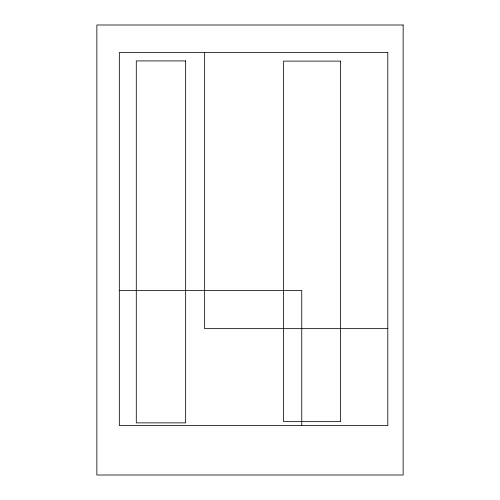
<?xml version="1.0" encoding="UTF-8"?>
<svg xmlns="http://www.w3.org/2000/svg" width="500" height="500" viewBox="0 0 500 500"><rect width="100%" height="100%" fill="white"/><g stroke="black" fill="none" stroke-linecap="round" stroke-linejoin="round"><path stroke-width="0.75" d="M119.319 290.387L301.75 290.387L301.75 425.55M387.806 328.644L204.65 328.644L204.65 52.519M403.144 25L96.856 25L96.856 475L403.144 475L403.144 25M387.806 52.519L119.319 52.519L119.319 425.55L387.806 425.55L387.806 52.519M185.656 60.919L136.294 60.919L136.294 422.875L185.656 422.875L185.656 60.919M340.594 61.112L283.581 61.112L283.581 421.644L340.594 421.644L340.594 61.112"/></g></svg>
